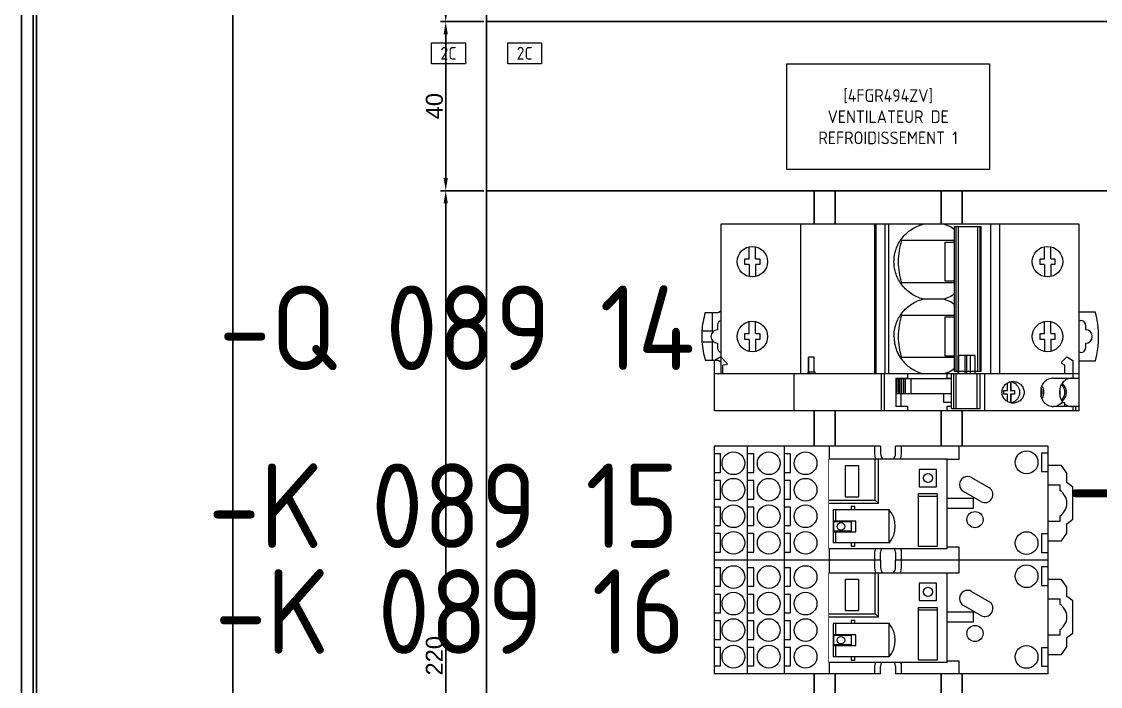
# Model space of a CAD drawing. Header units: millimetres. Extents: x 37984 to 70752, y 14140 to 37584.
# Drawn here: x 39014.2 to 39269.4, y 31802.2 to 31959.4 of the extents above; entities that cross this region are included whole.
import ezdxf
from ezdxf.enums import TextEntityAlignment as Align

# ---------------------------------------------------------------- set-up
doc = ezdxf.new("R2010")
doc.units = ezdxf.units.MM
doc.set_wipeout_variables(frame=1)
doc.layers.add('! NO PLOT !', color=7, linetype='Continuous', true_color=0xff75dd, plot=False)
for name, color, linetype, lineweight in [('000-PI-Oprema', 30, 'Continuous', 5), ('000-SI-Oprema', 30, 'Continuous', 5), ('SI-ORMAR-Oprema', 30, 'Continuous', 5)]:
    doc.layers.add(name, color=color, linetype=linetype, lineweight=lineweight)
for name, color, linetype in [('000-PI-ORMAR', 2, 'Continuous'), ('000-PI_TEXT', 7, 'Continuous'), ('002-PI-Kabelska kanalica', 150, 'Continuous'), ('004-PI-DIN Šina', 3, 'Continuous')]:
    doc.layers.add(name, color=color, linetype=linetype)
doc.styles.add('PI0', font='isocpeur.ttf', dxfattribs={"width": 0.9})
doc.styles.get("Standard").update_dxf_attribs({"font": 'arial.ttf'})
doc.dimstyles.new('ISO-25', dxfattribs={"dimtxt": 4, "dimasz": 3, "dimexe": 1.25, "dimexo": 0.625, "dimtad": 1, "dimtxsty": 'Standard', "dimcen": 3, "dimadec": 0, "dimazin": 0, "dimtfac": 1, "dimtmove": 0, "dimatfit": 3, "dimfxl": 1, "dimarcsym": 0})

# ---------------------------------------------------------------- blocks, each defined once
blk = doc.blocks.new('8606.000_montažna')
at = {"layer": '000-PI-ORMAR'}
blk.add_line((50683.39, 38449.42), (50683.39, 36559.42), dxfattribs=at)
blk = doc.blocks.new('*U745')
at = {"layer": '002-PI-Kabelska kanalica'}
for p, q in [((-20, -100), (-20, 470)), ((20, -100), (20, 470)), ((-20, -100), (20, -100))]:
    blk.add_line(p, q, dxfattribs=at)
blk = doc.blocks.new('*D1161')
at = {"layer": '! NO PLOT !', "color": 0, "lineweight": -2, "ltscale": 0.25, "transparency": 16777216}
for p, q in [((39123.55, 32179.4), (39113.26, 32179.4)), ((39114.51, 31962.4), (39114.51, 32176.4)), ((39123.55, 31959.4), (39113.26, 31959.4))]:
    blk.add_line(p, q, dxfattribs=at)
at = {"layer": '! NO PLOT !', "color": 0, "ltscale": 0.25, "transparency": 16777216}
for points in [[(39114.01, 32176.4), (39115.01, 32176.4), (39114.51, 32179.4)], [(39114.01, 31962.4), (39115.01, 31962.4), (39114.51, 31959.4)]]:
    blk.add_solid(points, dxfattribs=at)
at = {"layer": 'Defpoints', "color": 0, "ltscale": 0.25, "transparency": 16777216}
for p in [(39114.51, 32179.4), (39124.17, 32179.4), (39124.17, 31959.4)]:
    blk.add_point(p, dxfattribs=at)
at = {"layer": '! NO PLOT !', "color": 0, "ltscale": 0.25, "transparency": 16777216, "insert": (39111.84, 32069.4), "char_height": 4, "attachment_point": 5, "rotation": 90}
blk.add_mtext('220', dxfattribs=at)
blk = doc.blocks.new('*D1187')
at = {"layer": '! NO PLOT !', "color": 0, "lineweight": -2, "ltscale": 0.25, "transparency": 16777216}
for p, q in [((39123.55, 31959.4), (39113.26, 31959.4)), ((39114.51, 31956.4), (39114.51, 31922.4)), ((39123.55, 31919.4), (39113.26, 31919.4))]:
    blk.add_line(p, q, dxfattribs=at)
at = {"layer": '! NO PLOT !', "color": 0, "ltscale": 0.25, "transparency": 16777216}
for points in [[(39114.01, 31956.4), (39115.01, 31956.4), (39114.51, 31959.4)], [(39114.01, 31922.4), (39115.01, 31922.4), (39114.51, 31919.4)]]:
    blk.add_solid(points, dxfattribs=at)
at = {"layer": 'Defpoints', "color": 0, "ltscale": 0.25, "transparency": 16777216}
for p in [(39124.17, 31959.4), (39114.51, 31919.4), (39124.17, 31919.4)]:
    blk.add_point(p, dxfattribs=at)
at = {"layer": '! NO PLOT !', "color": 0, "ltscale": 0.25, "transparency": 16777216, "insert": (39111.84, 31939.4), "char_height": 4, "attachment_point": 5, "rotation": 90}
blk.add_mtext('40', dxfattribs=at)
blk = doc.blocks.new('*D1162')
at = {"layer": '! NO PLOT !', "color": 0, "lineweight": -2, "ltscale": 0.25, "transparency": 16777216}
for p, q in [((39123.55, 31919.4), (39113.26, 31919.4)), ((39114.51, 31702.4), (39114.51, 31916.4)), ((39123.55, 31699.4), (39113.26, 31699.4))]:
    blk.add_line(p, q, dxfattribs=at)
at = {"layer": '! NO PLOT !', "color": 0, "ltscale": 0.25, "transparency": 16777216}
for points in [[(39114.01, 31916.4), (39115.01, 31916.4), (39114.51, 31919.4)], [(39114.01, 31702.4), (39115.01, 31702.4), (39114.51, 31699.4)]]:
    blk.add_solid(points, dxfattribs=at)
at = {"layer": 'Defpoints', "color": 0, "ltscale": 0.25, "transparency": 16777216}
for p in [(39114.51, 31919.4), (39124.17, 31919.4), (39124.17, 31699.4)]:
    blk.add_point(p, dxfattribs=at)
at = {"layer": '! NO PLOT !', "color": 0, "ltscale": 0.25, "transparency": 16777216, "insert": (39111.84, 31809.4), "char_height": 4, "attachment_point": 5, "rotation": 90}
blk.add_mtext('220', dxfattribs=at)
blk = doc.blocks.new('*U743')
at = {"layer": '002-PI-Kabelska kanalica'}
for p, q in [((-20, -100), (-20, 1420)), ((40, -100), (40, 1420))]:
    blk.add_line(p, q, dxfattribs=at)
blk = doc.blocks.new('*U529')
at = {"layer": '004-PI-DIN Šina'}
blk.add_lwpolyline([(220, -17.5), (220, 17.5), (0, 17.5), (0, -17.5)], close=True, dxfattribs=at)
for points in [[(0, 12.5), (220, 12.5)], [(0, -12.5), (220, -12.5)]]:
    blk.add_lwpolyline(points, dxfattribs=at)
blk = doc.blocks.new('RXM4AB2BD')
at = {"layer": '000-PI-Oprema'}
blk.add_line((46551.77, 45840.71), (46572.85, 45840.71), dxfattribs=at)
blk.add_wipeout([(46551.77, 45840.71), (46572.85, 45840.71), (46572.85, 45812.77), (46551.77, 45812.77)]).dxf.layer = '000-PI-Oprema'
for p, q in [((46551.77, 45840.71), (46551.77, 45812.77)), ((46553.04, 45826.5), (46553.04, 45839.79)), ((46560.91, 45839.79), (46553.04, 45839.79)), ((46555.7, 45839.19), (46553.04, 45839.19)), ((46555.7, 45839.7), (46555.7, 45834.36)), ((46558.24, 45839.7), (46555.7, 45839.7)), ((46555.87, 45835.38), (46555.87, 45839.7)), ((46558.08, 45835.38), (46558.08, 45839.7)), ((46558.24, 45834.36), (46558.24, 45839.7)), ((46560.91, 45839.19), (46558.24, 45839.19)), ((46560.91, 45826.5), (46560.91, 45839.79)), ((46562.46, 45840.71), (46562.46, 45829.05)), ((46563.2, 45840.71), (46563.2, 45829.79)), ((46572.85, 45812.77), (46572.85, 45840.71)), ((46563.96, 45836.89), (46563.96, 45833.71)), ((46571.32, 45836.89), (46563.96, 45836.89)), ((46571.32, 45833.71), (46571.32, 45836.89)), ((46552.27, 45835.48), (46552.27, 45834.62)), ((46553.04, 45835.48), (46552.27, 45835.48)), ((46552.27, 45834.62), (46553.04, 45834.62)), ((46555.7, 45834.36), (46558.24, 45834.36)), ((46555.87, 45835.38), (46558.08, 45835.38)), ((46561.67, 45835.48), (46560.91, 45835.48)), ((46560.91, 45834.62), (46561.67, 45834.62)), ((46561.67, 45834.62), (46561.67, 45835.48)), ((46563.96, 45833.71), (46571.32, 45833.71)), ((46562.46, 45829.05), (46563.2, 45829.79)), ((46562.46, 45829.05), (46572.85, 45829.05)), ((46563.2, 45829.79), (46572.85, 45829.79)), ((46553.04, 45826.49), (46560.9, 45826.49)), ((46552.32, 45819.63), (46552.32, 45815.06)), ((46564.64, 45819.63), (46552.32, 45819.63)), ((46564.14, 45819.63), (46564.14, 45815.06)), ((46564.64, 45815.06), (46564.64, 45819.63)), ((46570.46, 45819.4), (46566.35, 45819.4)), ((46566.35, 45819.4), (46566.35, 45815.29)), ((46570.46, 45815.29), (46570.46, 45819.4)), ((46552.32, 45815.06), (46564.64, 45815.06)), ((46566.35, 45815.29), (46570.46, 45815.29)), ((46551.77, 45812.77), (46572.85, 45812.77))]:
    blk.add_line(p, q, dxfattribs=at)
for centre, radius in [((46556.97, 45837.92), 0.889), ((46568.4, 45817.34), 1.08)]:
    blk.add_circle(centre, radius, dxfattribs=at)
blk.add_arc((46556.97, 45831.15), 6.1, 229.7718, 310.2282, dxfattribs=at)
blk = doc.blocks.new('SCHNEIDER Relay Base 4P')
blk.add_wipeout([(-1.78, 41.15), (25.15, 41.15), (25.15, -37.85), (20.57, -37.85), (20.57, -41.02), (18.76, -42.29), (16.55, -42.29), (15.49, -43.69), (7.87, -43.69), (6.82, -42.29), (4.61, -42.29), (2.79, -41.02), (2.79, -37.85), (-1.78, -37.85)]).dxf.layer = 'SI-ORMAR-Oprema'
at = {"layer": 'SI-ORMAR-Oprema'}
for p, q in [((-1.78, 1.78), (-1.78, 41.15)), ((25.15, 41.15), (-1.78, 41.15)), ((0.13, 41.15), (0.13, 39.62)), ((4.5, 39.62), (4.5, 41.15)), ((6.4, 41.15), (6.4, 39.62)), ((10.77, 39.62), (10.77, 41.15)), ((12.67, 41.15), (12.67, 39.62)), ((17.04, 39.62), (17.04, 41.15)), ((18.95, 41.15), (18.95, 39.62)), ((23.32, 39.62), (23.32, 41.15)), ((25.15, 1.78), (25.15, 41.15)), ((0.13, 39.62), (4.5, 39.62)), ((6.4, 39.62), (10.77, 39.62)), ((12.67, 39.62), (17.04, 39.62)), ((18.95, 39.62), (23.32, 39.62)), ((25.15, 33.3), (-1.78, 33.3)), ((0.13, 33.3), (0.13, 31.78)), ((4.5, 31.78), (4.5, 33.3)), ((6.4, 33.3), (6.4, 31.78)), ((10.77, 31.78), (10.77, 33.3)), ((12.67, 33.3), (12.67, 31.78)), ((17.04, 31.78), (17.04, 33.3)), ((18.95, 33.3), (18.95, 31.78)), ((23.32, 31.78), (23.32, 33.3)), ((0.13, 31.78), (4.5, 31.78)), ((6.4, 31.78), (10.77, 31.78)), ((12.67, 31.78), (17.04, 31.78)), ((18.95, 31.78), (23.32, 31.78)), ((25.15, 24.59), (-1.78, 24.59)), ((0.13, 24.59), (0.13, 23.06)), ((0.13, 23.06), (4.5, 23.06)), ((4.5, 23.06), (4.5, 24.59)), ((6.4, 24.59), (6.4, 23.06)), ((6.4, 23.06), (10.77, 23.06)), ((10.77, 23.06), (10.77, 24.59)), ((12.67, 24.59), (12.67, 23.06)), ((12.67, 23.06), (17.04, 23.06)), ((17.04, 23.06), (17.04, 24.59)), ((18.95, 24.59), (18.95, 23.06)), ((18.95, 23.06), (23.32, 23.06)), ((23.32, 23.06), (23.32, 24.59)), ((25.15, 13.94), (-1.78, 13.94)), ((1.27, 2.91), (1.27, 13.94)), ((22.1, 13.94), (22.1, 2.91)), ((3.24, 7.87), (3.24, 6.86)), ((6.79, 7.87), (3.24, 7.87)), ((6.79, 6.86), (6.79, 7.87)), ((7.68, 7.87), (7.68, 6.86)), ((11.24, 7.87), (7.68, 7.87)), ((11.24, 6.86), (11.24, 7.87)), ((12.13, 7.87), (12.13, 6.86)), ((15.68, 7.87), (12.13, 7.87)), ((15.68, 6.86), (15.68, 7.87)), ((16.57, 7.87), (16.57, 6.86)), ((20.13, 7.87), (16.57, 7.87)), ((20.13, 6.86), (20.13, 7.87)), ((3.24, 6.86), (6.79, 6.86)), ((7.68, 6.86), (11.24, 6.86)), ((12.13, 6.86), (15.68, 6.86)), ((16.57, 6.86), (20.13, 6.86)), ((0, 3.18), (-1.78, 3.18)), ((3.24, 4.19), (3.24, 3.18)), ((6.79, 4.19), (3.24, 4.19)), ((3.24, 3.18), (6.79, 3.18)), ((6.79, 3.18), (6.79, 4.19)), ((7.68, 4.19), (7.68, 3.18)), ((11.24, 4.19), (7.68, 4.19)), ((7.68, 3.18), (11.24, 3.18)), ((11.24, 3.18), (11.24, 4.19)), ((12.13, 4.19), (12.13, 3.18)), ((15.68, 4.19), (12.13, 4.19)), ((12.13, 3.18), (15.68, 3.18)), ((15.68, 3.18), (15.68, 4.19)), ((16.57, 4.19), (16.57, 3.18)), ((20.13, 4.19), (16.57, 4.19)), ((16.57, 3.18), (20.13, 3.18)), ((20.13, 3.18), (20.13, 4.19)), ((25.15, 3.18), (23.37, 3.18)), ((-1.78, 1.78), (0, 1.78)), ((25.15, 1.78), (23.37, 1.78)), ((-1.78, -37.85), (-1.78, -1.78)), ((0, -1.78), (-1.78, -1.78)), ((3.24, -2.03), (3.24, -3.05)), ((6.79, -2.03), (3.24, -2.03)), ((6.79, -3.05), (6.79, -2.03)), ((7.68, -2.03), (7.68, -3.05)), ((11.24, -2.03), (7.68, -2.03)), ((11.24, -3.05), (11.24, -2.03)), ((15.68, -2.03), (12.13, -2.03)), ((12.13, -2.03), (12.13, -3.05)), ((15.68, -3.05), (15.68, -2.03)), ((20.13, -2.03), (16.57, -2.03)), ((16.57, -2.03), (16.57, -3.05)), ((20.13, -3.05), (20.13, -2.03)), ((23.37, -1.78), (25.15, -1.78)), ((25.15, -37.85), (25.15, -1.78)), ((-1.78, -3.17), (0, -3.17)), ((1.27, -16.79), (1.27, -2.91)), ((3.24, -3.05), (6.79, -3.05)), ((7.68, -3.05), (11.24, -3.05)), ((12.13, -3.05), (15.68, -3.05)), ((16.57, -3.05), (20.13, -3.05)), ((22.1, -2.91), (22.1, -16.79)), ((23.37, -3.17), (25.15, -3.17)), ((3.24, -8.64), (3.24, -9.65)), ((6.79, -8.64), (3.24, -8.64)), ((3.24, -9.65), (6.79, -9.65)), ((6.79, -9.65), (6.79, -8.64)), ((20.13, -8.64), (16.57, -8.64)), ((16.57, -8.64), (16.57, -9.65)), ((16.57, -9.65), (20.13, -9.65)), ((20.13, -9.65), (20.13, -8.64)), ((10.54, -11.97), (10.54, -20.24)), ((12.83, -20.24), (12.83, -11.97)), ((-1.78, -16.79), (1.27, -16.79)), ((22.1, -16.79), (25.15, -16.79)), ((10.54, -20.24), (12.83, -20.24)), ((12.07, -21.96), (14.43, -17.87)), ((17.73, -19.77), (15.37, -23.86)), ((-1.78, -37.85), (25.15, -37.85)), ((4.42, -36.32), (0.05, -36.32)), ((0.05, -36.32), (0.05, -37.85)), ((2.79, -37.85), (2.79, -41.02)), ((4.42, -37.85), (4.42, -36.32)), ((7.37, -40.64), (7.37, -37.85)), ((16, -37.85), (16, -40.64)), ((23.52, -36.32), (19.15, -36.32)), ((19.15, -36.32), (19.15, -37.85)), ((20.57, -41.02), (20.57, -37.85)), ((23.52, -37.85), (23.52, -36.32)), ((8.68, -40.64), (7.37, -40.64)), ((16, -40.64), (14.69, -40.64)), ((2.79, -41.02), (4.61, -42.29)), ((4.61, -42.29), (6.82, -42.29)), ((6.82, -42.29), (7.87, -43.69)), ((15.49, -43.69), (16.55, -42.29)), ((16.55, -42.29), (18.76, -42.29)), ((18.76, -42.29), (20.57, -41.02)), ((7.87, -43.69), (15.49, -43.69))]:
    blk.add_line(p, q, dxfattribs=at)
for centre, radius in [((2.31, 36.58), 2.69), ((8.59, 36.58), 2.69), ((14.86, 36.58), 2.69), ((21.13, 36.58), 2.69), ((2.31, 28.22), 2.69), ((8.59, 28.22), 2.69), ((14.86, 28.22), 2.69), ((21.13, 28.22), 2.69), ((2.31, 19.51), 2.69), ((8.59, 19.51), 2.69), ((14.86, 19.51), 2.69), ((21.13, 19.51), 2.69), ((11.68, -9.92), 2.35), ((7.8, -20.57), 1.91), ((2.24, -32.77), 2.69), ((21.34, -32.77), 2.69)]:
    blk.add_circle(centre, radius, dxfattribs=at)
for centre, radius, start, end in [((0, 0), 3.17, 270, 90), ((23.37, 0), 3.17, 90, 270), ((0, 0), 1.78, 270, 90), ((23.37, 0), 1.78, 90, 270), ((16.08, -18.82), 1.91, 330, 150), ((13.72, -22.91), 1.91, 150, 330), ((11.68, -38.73), 3.56, 212.3924, 327.6076)]:
    blk.add_arc(centre, radius, start, end, dxfattribs=at)
at = {"layer": '000-PI-Oprema'}
blk.add_blockref('RXM4AB2BD', (-46550.77, -45826.77), dxfattribs=at)
blk = doc.blocks.new('A9F74206')
at = {"layer": '000-PI-Oprema'}
for p, q in [((43772.96, 37226), (43772.96, 37223.54)), ((43775.46, 37223.54), (43775.46, 37226)), ((43768.51, 37223.54), (43768.51, 37225.18)), ((43772.96, 37223.54), (43768.51, 37223.54)), ((43779.91, 37223.54), (43775.46, 37223.54)), ((43779.91, 37225.19), (43779.91, 37223.54)), ((43772.61, 37135.24), (43771.46, 37135.24)), ((43776.96, 37135.24), (43775.81, 37135.24))]:
    blk.add_line(p, q, dxfattribs=at)
for centre, radius, start, end in [((43774.23, 37206.69), 19.35, 93.7668, 107.1978), ((43774.23, 37206.69), 19.35, 86.3591, 93.7668), ((43774.23, 37206.69), 19.35, 72.9337, 86.3591), ((43774.21, 37135.24), 1.6, 180, 0), ((43774.21, 37154.14), 22, 254.849, 285.151)]:
    blk.add_arc(centre, radius, start, end, dxfattribs=at)
at = {"ltscale": 0.25}
blk.add_wipeout([(43765.36, 37221.54), (43800.76, 37221.54), (43800.76, 37136.74), (43765.36, 37136.74)], dxfattribs=at).dxf.layer = '000-PI-Oprema'
at = {"layer": '000-PI-Oprema'}
for p, q in [((43768.51, 37222.11), (43768.51, 37223.54)), ((43779.91, 37223.54), (43779.91, 37222.11)), ((43765.36, 37136.74), (43765.36, 37221.54)), ((43800.76, 37221.54), (43765.36, 37221.54)), ((43772.66, 37222.31), (43771.46, 37222.31)), ((43776.96, 37222.31), (43775.76, 37222.31)), ((43800.76, 37136.74), (43800.76, 37221.54)), ((43773.51, 37214.81), (43773.51, 37215.81)), ((43773.51, 37215.81), (43774.91, 37215.81)), ((43774.91, 37215.81), (43774.91, 37214.81)), ((43791.21, 37214.81), (43791.21, 37215.81)), ((43791.21, 37215.81), (43792.61, 37215.81)), ((43792.61, 37215.81), (43792.61, 37214.81)), ((43773.51, 37214.81), (43770.69, 37214.81)), ((43773.51, 37213.31), (43770.69, 37213.31)), ((43773.51, 37212.31), (43773.51, 37213.31)), ((43774.91, 37214.81), (43777.73, 37214.81)), ((43774.91, 37213.31), (43774.91, 37212.31)), ((43774.91, 37213.31), (43777.73, 37213.31)), ((43791.21, 37214.81), (43788.39, 37214.81)), ((43791.21, 37213.31), (43788.39, 37213.31)), ((43791.21, 37212.31), (43791.21, 37213.31)), ((43792.61, 37214.81), (43795.43, 37214.81)), ((43792.61, 37213.31), (43792.61, 37212.31)), ((43792.61, 37213.31), (43795.43, 37213.31)), ((43774.91, 37212.31), (43773.51, 37212.31)), ((43792.61, 37212.31), (43791.21, 37212.31)), ((43800.76, 37202.64), (43765.36, 37202.64)), ((43800.76, 37185.14), (43765.36, 37185.14)), ((43765.36, 37184.74), (43800.76, 37184.74)), ((43765.36, 37182.64), (43800.76, 37182.64)), ((43800.76, 37181.84), (43765.36, 37181.84)), ((43769.21, 37166.23), (43769.21, 37178.78)), ((43779.21, 37166.23), (43779.21, 37178.78)), ((43786.91, 37166.23), (43786.91, 37178.78)), ((43796.91, 37166.23), (43796.91, 37178.78)), ((43783.06, 37168.72), (43783.06, 37173.72)), ((43769.56, 37166.23), (43769.56, 37168.44)), ((43769.56, 37168.44), (43778.86, 37168.44)), ((43778.86, 37168.44), (43778.86, 37166.23)), ((43787.26, 37168.44), (43796.56, 37168.44)), ((43787.26, 37166.23), (43787.26, 37168.44)), ((43796.56, 37168.44), (43796.56, 37166.23)), ((43765.91, 37159.95), (43765.91, 37166.23)), ((43765.91, 37166.23), (43800.21, 37166.23)), ((43800.21, 37165.96), (43765.91, 37165.96)), ((43800.21, 37165.39), (43765.91, 37165.39)), ((43800.21, 37166.23), (43800.21, 37159.95)), ((43800.21, 37160.79), (43765.91, 37160.79)), ((43765.91, 37160.16), (43800.21, 37160.16)), ((43765.91, 37159.95), (43800.21, 37159.95)), ((43765.36, 37157.64), (43800.76, 37157.64)), ((43800.76, 37155.63), (43765.36, 37155.63)), ((43773.51, 37144.99), (43770.69, 37144.99)), ((43773.51, 37145.99), (43774.91, 37145.99)), ((43773.51, 37144.99), (43773.51, 37145.99)), ((43774.91, 37145.99), (43774.91, 37144.99)), ((43774.91, 37144.99), (43777.73, 37144.99)), ((43791.21, 37144.99), (43788.39, 37144.99)), ((43791.21, 37145.99), (43792.61, 37145.99)), ((43791.21, 37144.99), (43791.21, 37145.99)), ((43792.61, 37145.99), (43792.61, 37144.99)), ((43792.61, 37144.99), (43795.43, 37144.99)), ((43773.51, 37143.49), (43770.69, 37143.49)), ((43773.51, 37142.49), (43773.51, 37143.49)), ((43774.91, 37142.49), (43773.51, 37142.49)), ((43774.91, 37143.49), (43777.73, 37143.49)), ((43774.91, 37143.49), (43774.91, 37142.49)), ((43791.21, 37143.49), (43788.39, 37143.49)), ((43791.21, 37142.49), (43791.21, 37143.49)), ((43792.61, 37142.49), (43791.21, 37142.49)), ((43792.61, 37143.49), (43795.43, 37143.49)), ((43792.61, 37143.49), (43792.61, 37142.49)), ((43765.36, 37136.74), (43800.76, 37136.74)), ((43768.46, 37136.74), (43768.46, 37132.91)), ((43779.96, 37132.91), (43779.96, 37136.74))]:
    blk.add_line(p, q, dxfattribs=at)
for points in [[(43766.62, 37166.23), (43765.95, 37167.15), (43765.36, 37168.72)], [(43783.06, 37168.72), (43782.43, 37167.05), (43781.81, 37166.23)], [(43784.31, 37166.23), (43783.68, 37167.09), (43783.06, 37168.72)], [(43800.76, 37168.72), (43800.12, 37167.04), (43799.51, 37166.23)]]:
    blk.add_lwpolyline(points, dxfattribs=at)
for centre in [(43774.21, 37214.06), (43791.91, 37214.06), (43774.21, 37144.24), (43791.91, 37144.24)]:
    blk.add_circle(centre, 3.6, dxfattribs=at)
for centre, radius, start, end in [((43767.51, 37222.33), 0.997, 308.5163, 347.0319), ((43767.51, 37222.33), 0.997, 347.0631, 359.9849), ((43771.46, 37221.31), 1, 90.0557, 166.524), ((43776.96, 37221.31), 1, 13.4739, 89.9443), ((43780.91, 37222.33), 0.998, 180.0152, 192.8736), ((43780.91, 37222.33), 0.997, 192.9049, 231.4838), ((43771.46, 37136.24), 1, 149.9964, 270), ((43776.96, 37136.24), 1, 270, 30.0038)]:
    blk.add_arc(centre, radius, start, end, dxfattribs=at)
blk.add_ellipse((43774.21, 37222.31), major_axis=(0, 1.55), ratio=0.997493, start_param=-1.570796, end_param=1.570796, dxfattribs=at)
for points, knots in [([(43768.51, 37222.11), (43768.51, 37222.01), (43768.48, 37221.8), (43768.39, 37221.62), (43768.33, 37221.53)], [0, 0, 0, 0, 0.500039, 1, 1, 1, 1]), ([(43780.09, 37221.53), (43780.03, 37221.62), (43779.94, 37221.8), (43779.91, 37222.01), (43779.91, 37222.11)], [0, 0, 0, 0, 0.499961, 1, 1, 1, 1]), ([(43774.21, 37180.56), (43773.65, 37180.56), (43772.52, 37180.45), (43770.88, 37179.98), (43769.36, 37179.21), (43768.46, 37178.52), (43768.04, 37178.14)], [0, 0, 0, 0, 0.249983, 0.499973, 0.749982, 1, 1, 1, 1]), ([(43774.21, 37179.55), (43773.35, 37179.55), (43771.66, 37179.42), (43770, 37179.04), (43769.21, 37178.78)], [0, 0, 0, 0, 0.509146, 1, 1, 1, 1]), ([(43774.21, 37180.56), (43774.71, 37180.56), (43775.47, 37180.5), (43776.45, 37180.29), (43777.41, 37180), (43778.56, 37179.49), (43779.82, 37178.67), (43780.93, 37177.65), (43781.86, 37176.46), (43782.59, 37175.14), (43782.93, 37174.2), (43783.06, 37173.72)], [0, 0, 0, 0, 0.125046, 0.187644, 0.250209, 0.375224, 0.500253, 0.625262, 0.750232, 0.875163, 1, 1, 1, 1]), ([(43779.21, 37178.78), (43778.42, 37179.04), (43776.77, 37179.42), (43775.07, 37179.55), (43774.21, 37179.55)], [0, 0, 0, 0, 0.490854, 1, 1, 1, 1]), ([(43783.06, 37173.72), (43783.19, 37174.2), (43783.54, 37175.14), (43784.26, 37176.46), (43785.2, 37177.65), (43786.31, 37178.67), (43787.57, 37179.49), (43788.95, 37180.1), (43790.41, 37180.47), (43791.41, 37180.56), (43791.91, 37180.56)], [0, 0, 0, 0, 0.124861, 0.249813, 0.374793, 0.499813, 0.624849, 0.749888, 0.874952, 1, 1, 1, 1]), ([(43791.91, 37179.55), (43791.05, 37179.55), (43789.36, 37179.42), (43787.7, 37179.04), (43786.91, 37178.78)], [0, 0, 0, 0, 0.509146, 1, 1, 1, 1]), ([(43791.91, 37180.56), (43792.41, 37180.56), (43793.17, 37180.5), (43794.15, 37180.29), (43795.11, 37180), (43796.26, 37179.49), (43797.52, 37178.67), (43798.63, 37177.65), (43799.56, 37176.46), (43800.29, 37175.14), (43800.63, 37174.2), (43800.76, 37173.72)], [0, 0, 0, 0, 0.125046, 0.187644, 0.250209, 0.375224, 0.500253, 0.625262, 0.750232, 0.875163, 1, 1, 1, 1]), ([(43796.91, 37178.78), (43796.12, 37179.04), (43794.47, 37179.42), (43792.77, 37179.55), (43791.91, 37179.55)], [0, 0, 0, 0, 0.490854, 1, 1, 1, 1]), ([(43765.36, 37173.72), (43765.48, 37174.14), (43765.77, 37174.96), (43766.37, 37176.13), (43767.12, 37177.2), (43767.72, 37177.84), (43768.04, 37178.14)], [0, 0, 0, 0, 0.249803, 0.499808, 0.749905, 1, 1, 1, 1])]:
    blk.add_open_spline(points, degree=3, knots=knots, dxfattribs=at)
blk = doc.blocks.new('A9A26914')
at = {"layer": '000-PI-Oprema'}
for p, q in [((43592.56, 37141.85), (43593.37, 37140.45)), ((43591.46, 37138.95), (43591.37, 37139.95)), ((43591.87, 37138.95), (43591.46, 37138.95)), ((43593.37, 37140.45), (43591.87, 37138.95)), ((43593.32, 37118.23), (43593.32, 37119.58)), ((43593.67, 37080.21), (43593.67, 37084.29)), ((43591.37, 37058.95), (43591.81, 37059.7)), ((43591.81, 37059.7), (43592.18, 37059.7)), ((43592.18, 37059.7), (43593.37, 37058.51)), ((43593.37, 37058.51), (43592.53, 37057.05))]:
    blk.add_line(p, q, dxfattribs=at)
at = {"ltscale": 0.25}
blk.add_wipeout([(43580.62, 37055.55), (43589.32, 37055.55), (43589.32, 37141.85), (43580.62, 37141.85)], dxfattribs=at).dxf.layer = '000-PI-Oprema'
at = {"layer": '000-PI-Oprema'}
for p, q in [((43580.62, 37055.55), (43580.62, 37141.85)), ((43580.62, 37141.85), (43592.56, 37141.85)), ((43589.32, 37085.77), (43589.32, 37141.85)), ((43591.37, 37139.95), (43589.32, 37139.95)), ((43580.62, 37122.95), (43589.32, 37122.95)), ((43589.32, 37119.67), (43589.72, 37119.67)), ((43589.72, 37119.66), (43589.32, 37119.66)), ((43589.72, 37119.51), (43589.32, 37119.51)), ((43589.32, 37118.05), (43589.72, 37118.05)), ((43589.72, 37118.05), (43589.72, 37119.67)), ((43593.32, 37119.58), (43589.72, 37119.58)), ((43589.72, 37119.58), (43593.32, 37119.58)), ((43589.72, 37119.52), (43593.32, 37119.52)), ((43589.72, 37118.23), (43593.32, 37118.23)), ((43589.32, 37102.44), (43580.62, 37102.44)), ((43580.62, 37101.65), (43589.32, 37101.65)), ((43581.62, 37096.19), (43581.62, 37098.96)), ((43588.32, 37098.96), (43581.62, 37098.96)), ((43581.62, 37097.69), (43584.62, 37097.69)), ((43584.62, 37085.77), (43584.62, 37098.76)), ((43584.62, 37098.76), (43588.12, 37098.76)), ((43588.12, 37098.72), (43584.62, 37098.72)), ((43584.62, 37098.61), (43588.12, 37098.61)), ((43588.12, 37098.28), (43584.62, 37098.28)), ((43584.62, 37098.05), (43588.12, 37098.05)), ((43588.12, 37097.72), (43584.62, 37097.72)), ((43588.12, 37085.77), (43588.12, 37098.76)), ((43588.12, 37097.69), (43588.32, 37097.69)), ((43588.32, 37098.96), (43588.32, 37096.19)), ((43581.62, 37096.19), (43580.62, 37096.19)), ((43584.62, 37097.49), (43588.12, 37097.49)), ((43588.12, 37097.16), (43584.62, 37097.16)), ((43584.62, 37097.03), (43588.12, 37097.03)), ((43588.12, 37096.72), (43584.62, 37096.72)), ((43584.62, 37095.33), (43588.12, 37095.33)), ((43589.32, 37096.19), (43588.32, 37096.19)), ((43584.62, 37087.65), (43582.62, 37087.65)), ((43582.62, 37087.65), (43582.62, 37085.77)), ((43581.12, 37085.77), (43589.37, 37085.77)), ((43581.12, 37085.77), (43581.12, 37079.02)), ((43589.37, 37085.28), (43581.12, 37085.28)), ((43581.62, 37085.77), (43581.62, 37086.84)), ((43588.32, 37086.84), (43588.32, 37085.77)), ((43589.37, 37079.02), (43589.37, 37085.77)), ((43581.12, 37084.64), (43589.37, 37084.64)), ((43593.67, 37084.29), (43589.37, 37084.29)), ((43589.37, 37084), (43593.67, 37084)), ((43593.67, 37082.64), (43589.37, 37082.64)), ((43589.37, 37079.75), (43581.12, 37079.75)), ((43593.67, 37082.21), (43589.37, 37082.21)), ((43589.37, 37081.31), (43593.67, 37081.31)), ((43593.67, 37080.21), (43589.37, 37080.21)), ((43589.32, 37077.95), (43580.62, 37077.95)), ((43589.37, 37079.1), (43581.12, 37079.1)), ((43581.12, 37079.02), (43589.37, 37079.02)), ((43589.32, 37055.55), (43589.32, 37079.02)), ((43582.76, 37072.5), (43584.57, 37072.5)), ((43584.57, 37073.42), (43585.37, 37073.42)), ((43584.57, 37072.5), (43584.57, 37073.42)), ((43585.37, 37073.42), (43585.37, 37072.5)), ((43585.37, 37072.5), (43587.18, 37072.5)), ((43584.57, 37071.74), (43582.48, 37071.74)), ((43584.57, 37071.77), (43582.49, 37071.77)), ((43584.57, 37070.83), (43584.57, 37071.77)), ((43585.37, 37070.85), (43584.57, 37070.85)), ((43585.37, 37070.83), (43584.57, 37070.83)), ((43587.46, 37071.77), (43585.37, 37071.77)), ((43585.37, 37071.77), (43585.37, 37070.83)), ((43587.46, 37071.74), (43585.37, 37071.74)), ((43585.32, 37064.67), (43584.62, 37064.67)), ((43581.62, 37055.55), (43581.62, 37061.64)), ((43581.62, 37061.05), (43582.57, 37059.55)), ((43582.57, 37059.55), (43582.57, 37059.05)), ((43585.37, 37060.17), (43584.57, 37060.17)), ((43585.32, 37060.18), (43584.62, 37060.18)), ((43588.32, 37061.64), (43588.32, 37055.55)), ((43581.62, 37057.05), (43580.62, 37057.05)), ((43582.57, 37059.05), (43581.62, 37059.05)), ((43592.53, 37057.05), (43588.32, 37057.05)), ((43589.32, 37058.95), (43591.37, 37058.95)), ((43580.62, 37056.35), (43581.62, 37056.35)), ((43580.62, 37055.55), (43589.32, 37055.55))]:
    blk.add_line(p, q, dxfattribs=at)
for centre, radius, start, end in [((43584.83, 37072.14), 2.41, 191.0149, 198.7633), ((43584.83, 37072.14), 2.41, 198.7596, 203.3378), ((43585.11, 37072.14), 2.41, 336.663, 341.241), ((43585.12, 37072.14), 2.4, 341.2373, 348.9979), ((43584.97, 37066.95), 2.61, 245.6606, 256.7055), ((43584.98, 37066.95), 2.61, 283.2884, 294.3539), ((43584.97, 37066.97), 2.63, 256.711, 261.1084), ((43584.97, 37066.98), 2.64, 261.103, 269.9851), ((43584.97, 37066.98), 2.64, 270.0149, 278.8976), ((43584.97, 37066.97), 2.63, 278.8922, 283.2899), ((43584.56, 37057.2), 2.96, 130.1561, 132.1545)]:
    blk.add_arc(centre, radius, start, end, dxfattribs=at)
for points in [[(43581.62, 37086.84), (43581.29, 37086.84), (43580.96, 37086.84), (43580.62, 37086.84)], [(43589.32, 37086.84), (43588.99, 37086.84), (43588.66, 37086.84), (43588.32, 37086.84)]]:
    blk.add_open_spline(points, degree=3, dxfattribs=at)
for points, knots in [([(43582.42, 37071.19), (43582.42, 37071.36), (43582.45, 37071.7), (43582.6, 37072.19), (43582.83, 37072.64), (43583.15, 37073.05), (43583.53, 37073.38), (43583.98, 37073.63), (43584.46, 37073.78), (43584.8, 37073.82), (43584.97, 37073.82)], [0, 0, 0, 0, 0.124919, 0.249956, 0.374927, 0.499943, 0.624963, 0.749961, 0.875027, 1, 1, 1, 1]), ([(43584.97, 37073.82), (43585.14, 37073.82), (43585.48, 37073.78), (43585.97, 37073.63), (43586.41, 37073.38), (43586.8, 37073.05), (43587.11, 37072.64), (43587.35, 37072.19), (43587.49, 37071.7), (43587.52, 37071.36), (43587.52, 37071.19)], [0, 0, 0, 0, 0.124979, 0.250049, 0.375041, 0.500054, 0.625065, 0.750031, 0.875075, 1, 1, 1, 1]), ([(43584.97, 37068.59), (43584.8, 37068.59), (43584.47, 37068.62), (43583.98, 37068.77), (43583.53, 37069.02), (43583.15, 37069.35), (43582.83, 37069.75), (43582.6, 37070.2), (43582.45, 37070.69), (43582.42, 37071.03), (43582.42, 37071.19)], [0, 0, 0, 0, 0.125015, 0.250108, 0.375103, 0.5001, 0.625084, 0.750024, 0.875056, 1, 1, 1, 1]), ([(43584.97, 37069.67), (43584.72, 37069.67), (43584.22, 37069.74), (43583.54, 37070.05), (43582.98, 37070.54), (43582.72, 37070.96), (43582.62, 37071.19)], [0, 0, 0, 0, 0.252806, 0.5042, 0.753336, 1, 1, 1, 1]), ([(43587.52, 37071.19), (43587.52, 37071.03), (43587.49, 37070.69), (43587.35, 37070.2), (43587.11, 37069.75), (43586.8, 37069.35), (43586.41, 37069.02), (43585.97, 37068.77), (43585.48, 37068.62), (43585.14, 37068.59), (43584.97, 37068.59)], [0, 0, 0, 0, 0.12494, 0.249969, 0.374913, 0.499901, 0.624903, 0.749901, 0.87499, 1, 1, 1, 1]), ([(43587.33, 37071.19), (43587.23, 37070.96), (43586.97, 37070.54), (43586.4, 37070.05), (43585.72, 37069.74), (43585.22, 37069.67), (43584.97, 37069.67)], [0, 0, 0, 0, 0.246664, 0.4958, 0.747194, 1, 1, 1, 1]), ([(43584.62, 37064.67), (43584.43, 37064.67), (43584.03, 37064.63), (43583.46, 37064.45), (43582.94, 37064.17), (43582.48, 37063.79), (43582.11, 37063.32), (43581.83, 37062.8), (43581.66, 37062.23), (43581.62, 37061.83), (43581.62, 37061.64)], [0, 0, 0, 0, 0.12527, 0.250537, 0.375716, 0.500798, 0.625765, 0.75061, 0.875372, 1, 1, 1, 1]), ([(43588.32, 37061.64), (43588.32, 37061.83), (43588.28, 37062.23), (43588.11, 37062.8), (43587.84, 37063.32), (43587.46, 37063.78), (43587.01, 37064.17), (43586.48, 37064.45), (43585.92, 37064.63), (43585.52, 37064.67), (43585.32, 37064.67)], [0, 0, 0, 0, 0.124613, 0.249358, 0.374199, 0.499167, 0.62425, 0.749435, 0.874718, 1, 1, 1, 1]), ([(43583.42, 37064.41), (43583.64, 37064.24), (43584.14, 37063.99), (43584.7, 37063.9), (43584.97, 37063.9)], [0, 0, 0, 0, 0.49829, 1, 1, 1, 1]), ([(43584.97, 37063.9), (43585.25, 37063.9), (43585.8, 37063.99), (43586.3, 37064.24), (43586.53, 37064.41)], [0, 0, 0, 0, 0.50171, 1, 1, 1, 1]), ([(43584.62, 37060.18), (43584.44, 37060.18), (43584.08, 37060.15), (43583.56, 37060.01), (43583.08, 37059.79), (43582.78, 37059.58), (43582.65, 37059.47)], [0, 0, 0, 0, 0.251122, 0.501975, 0.751634, 1, 1, 1, 1]), ([(43582.87, 37059.64), (43582.99, 37059.47), (43583.26, 37059.17), (43583.78, 37058.83), (43584.36, 37058.62), (43584.77, 37058.57), (43584.97, 37058.57)], [0, 0, 0, 0, 0.247399, 0.496815, 0.747955, 1, 1, 1, 1]), ([(43584.97, 37059.01), (43584.8, 37059.01), (43584.45, 37059.04), (43583.95, 37059.2), (43583.5, 37059.44), (43583.23, 37059.67), (43583.11, 37059.79)], [0, 0, 0, 0, 0.251537, 0.502418, 0.752062, 1, 1, 1, 1]), ([(43586.83, 37059.79), (43586.71, 37059.67), (43586.45, 37059.44), (43585.99, 37059.2), (43585.49, 37059.04), (43585.15, 37059.01), (43584.97, 37059.01)], [0, 0, 0, 0, 0.247939, 0.497584, 0.748464, 1, 1, 1, 1]), ([(43584.97, 37058.57), (43585.18, 37058.57), (43585.59, 37058.62), (43586.17, 37058.83), (43586.68, 37059.17), (43586.96, 37059.47), (43587.07, 37059.64)], [0, 0, 0, 0, 0.252045, 0.503185, 0.752601, 1, 1, 1, 1]), ([(43588.32, 37057.29), (43588.32, 37057.48), (43588.28, 37057.86), (43588.11, 37058.4), (43587.83, 37058.91), (43587.46, 37059.35), (43587, 37059.71), (43586.48, 37059.98), (43585.91, 37060.15), (43585.52, 37060.18), (43585.32, 37060.18)], [0, 0, 0, 0, 0.12283, 0.246082, 0.369858, 0.494448, 0.619883, 0.746065, 0.872922, 1, 1, 1, 1]), ([(43582.25, 37059.06), (43582.15, 37058.93), (43581.97, 37058.66), (43581.77, 37058.23), (43581.65, 37057.76), (43581.62, 37057.44), (43581.62, 37057.29)], [0, 0, 0, 0, 0.251445, 0.501677, 0.751234, 1, 1, 1, 1])]:
    blk.add_open_spline(points, degree=3, knots=knots, dxfattribs=at)

msp = doc.modelspace()

# ---------------------------------------------------------------- linework, layer by layer
at = {"layer": '! NO PLOT !', "ltscale": 0.25}
for p, q in [((39124.172, 32179.404), (39124.172, 31959.404)), ((39124.172, 31919.404), (39124.172, 31699.404))]:
    msp.add_line(p, q, dxfattribs=at)
at = {"layer": '000-PI-Oprema'}
for points in [[(39111.172, 31954.404), (39119.172, 31954.404), (39119.172, 31949.404), (39111.172, 31949.404)], [(39129.172, 31954.404), (39137.172, 31954.404), (39137.172, 31949.404), (39129.172, 31949.404)], [(39195.172, 31949.404), (39243.172, 31949.404), (39243.172, 31924.404), (39195.172, 31924.404)]]:
    msp.add_lwpolyline(points, close=True, dxfattribs=at)
at = {"layer": '000-PI-ORMAR'}
for p, q in [((39017.684, 32761.404), (39017.684, 30776.904)), ((39014.172, 32740.904), (39014.172, 30789.904)), ((39016.89, 32740.904), (39016.89, 30789.904)), ((39017.672, 30789.904), (39017.672, 32740.766))]:
    msp.add_line(p, q, dxfattribs=at)

# ---------------------------------------------------------------- block references
for name, p, rotation in [('*U743', (39104.172, 32339.404), 180), ('*U745', (39224.172, 31939.404), 270), ('*U529', (39219.172, 31919.404), 270)]:
    msp.add_blockref(name, p, dxfattribs=dict(rotation=rotation))
at = {"layer": '000-PI-Oprema'}
msp.add_blockref('8606.000_montažna', (-11619.223, -5740.014), dxfattribs=at)

# ---------------------------------------------------------------- texts
at = {"layer": '000-PI_TEXT', "style": 'PI0', "width": 0.9}
for s, p in [('-Q 089 14', (39117.151, 31887.001)), ('-RP 089 05', (39326.101, 31849.93)), ('-K 089 15', (39113.986, 31844.91)), ('-K 089 16', (39115.49, 31819.891))]:
    msp.add_text(s, height=20, dxfattribs=at).set_placement(p, align=Align.MIDDLE)
at = {"layer": '000-PI_TEXT', "linetype": 'Continuous', "char_height": 3, "attachment_point": 5, "style": 'PI0'}
for s, insert, width in [('2C', (39115.172, 31951.904), 8), ('2C', (39133.172, 31951.904), 8), ('[4FGR494ZV]\\PVENTILATEUR DE\\PREFROIDISSEMENT 1', (39219.172, 31936.904), 48)]:
    msp.add_mtext(s, dxfattribs=dict(at, insert=insert, width=width))

# ---------------------------------------------------------------- dimensions: what is measured, and where the dimension line sits
at = {"layer": '! NO PLOT !', "ltscale": 0.25}
for base, p1, p2, picture, middle in [((39114.509, 32179.404), (39124.172, 31959.404), (39124.172, 32179.404), '*D1161', (39111.842, 32069.404)), ((39114.509, 31919.404), (39124.172, 31959.404), (39124.172, 31919.404), '*D1187', (39111.842, 31939.404)), ((39114.509, 31919.404), (39124.172, 31699.404), (39124.172, 31919.404), '*D1162', (39111.842, 31809.404))]:
    dim = msp.add_linear_dim(base=base, p1=p1, p2=p2, angle=90, dimstyle='ISO-25', dxfattribs=at)
    dim.commit()
    dim.dimension.update_dxf_attribs({"geometry": picture, "text_midpoint": middle})

# ---------------------------------------------------------------- next in the draw order: block references
at = {"layer": '000-PI-Oprema', "rotation": 89.99999999999999}
msp.add_blockref('A9F74206', (76401.106, -11889.295), dxfattribs=at)
at = {"layer": '000-SI-Oprema', "rotation": 89.99999999999999}
msp.add_blockref('SCHNEIDER Relay Base 4P', (39219.146, 31806.881), dxfattribs=at)

# ---------------------------------------------------------------- next in the draw order: block references
at = {"layer": '000-PI-Oprema', "rotation": 89.99999999999999}
msp.add_blockref('A9A26914', (76319.92, -11713.256), dxfattribs=at)
at = {"layer": '000-SI-Oprema', "rotation": 89.99999999999999}
msp.add_blockref('SCHNEIDER Relay Base 4P', (39219.146, 31833.805), dxfattribs=at)

doc.saveas('drawing.dxf')
